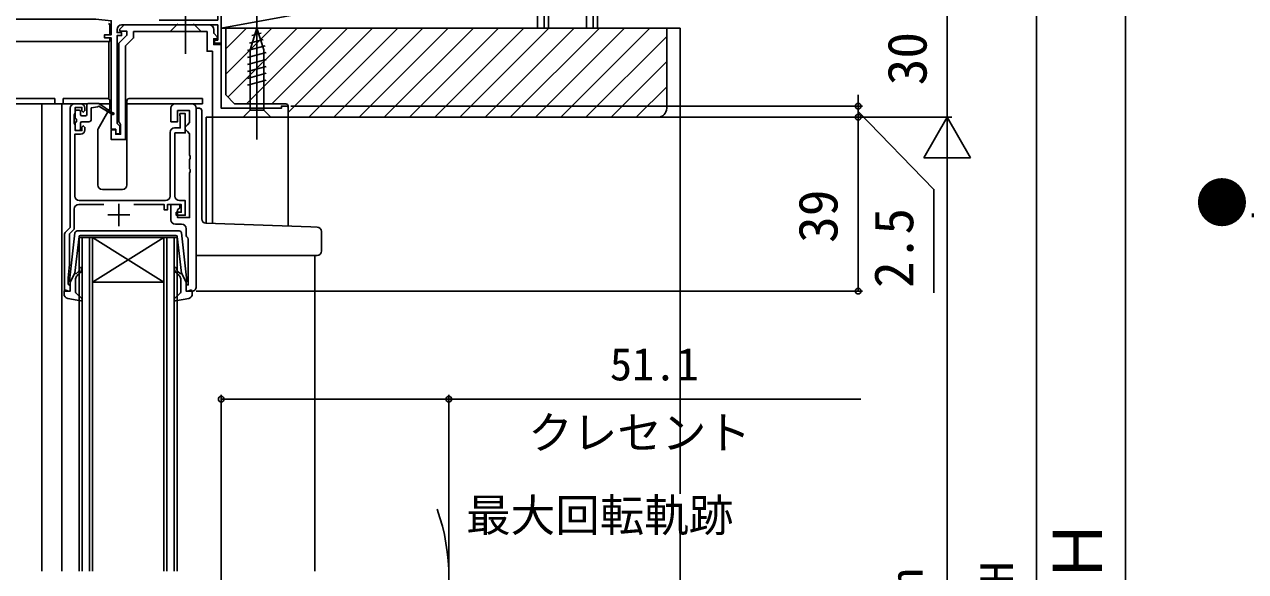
# Model space of a CAD drawing. Units: millimetres, scale not verified. Extents: x -525 to 525, y -783 to 778.
# Drawn here: x -129.5 to 144.7, y 127.4 to 250.1 of the extents above; entities that cross this region are included whole.
import ezdxf
from ezdxf.enums import TextEntityAlignment as Align

# ---------------------------------------------------------------- set-up
doc = ezdxf.new("R2010")
doc.units = ezdxf.units.MM
doc.header["$LTSCALE"] = 4
for name, color, linetype in [('0-1_USER1', 3, 'Continuous'), ('0-2_YKK_11', 7, 'Continuous'), ('0-4_YKK_12', 2, 'Continuous'), ('0-5_YKK_13', 4, 'Continuous'), ('0-7_YKK_D', 6, 'Continuous'), ('0-9_YSS_K', 3, 'Continuous'), ('0-A_YSS_KE', 3, 'Continuous')]:
    doc.layers.add(name, color=color, linetype=linetype)
doc.styles.add('ＭＳ ゴシック', font='')
doc.styles.get('ＭＳ ゴシック').set_extended_font_data('MS Gothic')

msp = doc.modelspace()

# ---------------------------------------------------------------- linework, layer by layer
at = {"layer": '0-2_YKK_11'}
for p, q in [((-118.2, 232.3), (-116.9, 232.3)), ((-91.9, 232.3), (-95.6, 232.3)), ((-90.9, 191.3), (-90.9, 231.3)), ((-96.8, 211.6), (-96.8, 225.9)), ((-111.698, 209.7), (-117.3, 209.7)), ((-117.2, 210.6), (-97.8, 210.6)), ((-108.3, 209.9), (-108.3, 204.9)), ((-110.8, 207.4), (-105.8, 207.4)), ((-95.6, 205.3), (-94.2, 205.3)), ((-93.2, 204.3), (-93.2, 203))]:
    msp.add_line(p, q, dxfattribs=at)
for points in [[(-99.275, 251.1), (-86.1, 251.1), (-86.1, 258.6), (-87.3, 258.6), (-87.3, 259.3), (-85.3, 259.3), (-85.3, 245.9), (-86.8, 245.9), (-86.8, 246.6), (-86.1, 246.6), (-86.1, 250), (-107.7, 250)], [(-108.7, 249), (-108.7, 248.3), (-107.7, 248.3), (-107.7, 247.6), (-108.7, 247.6), (-108.7, 227.9), (-108.4, 227.6), (-108.1, 227.3), (-108.1, 225.6), (-109, 225.6), (-109, 226.6), (-110, 226.6), (-110, 247.1), (-111.5, 247.1), (-111.5, 247.8), (-110, 247.8), (-110, 250.936), (-113.463, 251.3), (-149.7, 251.3)], [(-106.8, 245.279), (-106.8, 224.3), (-110, 224.3), (-110, 226.5), (-109, 226.5), (-109, 225.5), (-107.9, 225.5), (-107.9, 227.7), (-108.1, 227.983), (-108.3, 228.266), (-108.3, 245.9), (-106.5, 247.7), (-106.5, 248.6), (-107.976, 248.6), (-108.136, 248.988), (-107.124, 250), (-88, 250)], [(-87, 249), (-87, 248.124), (-86.163, 247.288), (-86.324, 246.9), (-87, 246.9), (-87, 245.6), (-85.3, 245.6), (-85.3, 231.3), (-71.8, 231.3), (-71.8, 231.8), (-70.3, 231.8), (-70.3, 229.3), (-87.3, 229.3), (-87.3, 244.1), (-88.5, 244.1), (-88.5, 248.5), (-105, 248.5), (-105, 247.079), (-106.8, 245.279)], [(-120.207, 203.593), (-119.2, 204.6), (-119.2, 231.3)], [(-115.9, 231.3), (-115.9, 230.8), (-116.3, 230.4), (-116.6, 230.7), (-116.6, 231.5), (-118.1, 231.5), (-118.1, 230.3), (-118.2, 230.076), (-118.3, 229.853), (-118.3, 227.947), (-118.2, 227.724), (-118.1, 227.5), (-118.1, 226.3), (-116.6, 226.3), (-116.6, 227.1), (-116.3, 227.4), (-115.9, 227), (-115.9, 226.5)], [(-96.6, 231.3), (-96.6, 228.3), (-95.1, 228.3), (-95.1, 230.8), (-92.4, 230.8), (-92.4, 228.1), (-92.9, 227.6), (-93.4, 227.1), (-93.4, 226.6), (-92.9, 226.1), (-92.4, 225.6), (-92.4, 220.758), (-92.28, 220.575), (-92.28, 220.025), (-92.4, 219.842), (-92.4, 217.758), (-92.28, 217.575), (-92.28, 217.025), (-92.4, 216.842), (-92.4, 206.8), (-95.1, 206.8), (-95.1, 208.5), (-94.6, 209), (-94.6, 209.7), (-96.6, 209.7), (-96.6, 206.3)], [(-95.8, 226.9), (-94.5, 226.9), (-94.5, 229.368), (-94.55, 229.534), (-94.6, 229.7), (-94.6, 230.1), (-93.4, 230.1), (-93.4, 225.8), (-95.7, 225.8), (-95.7, 211.6)], [(-116.9, 225.5), (-118.2, 225.5), (-118.2, 211.6)], [(-118.3, 208.7), (-118.3, 204.227), (-119.4, 203.127), (-119.4, 196.3), (-119.7, 193.3), (-119.7, 191.9), (-119.5, 191.7), (-119.2, 191.4), (-119.2, 190.3), (-120.5, 190.3), (-120.5, 202.886)], [(-94.7, 210.6), (-93.4, 210.6), (-93.4, 207.3), (-95.4, 207.3), (-95.4, 208), (-94.3, 208), (-94.3, 209.7), (-97.4, 209.7), (-97.4, 208.5), (-98.1, 208.5), (-98.1, 209.7), (-104.901, 209.7)], [(-92.815, 202.212), (-92.7, 201.975), (-92.7, 191.7), (-93.2, 191.7), (-93.2, 190.3), (-91.9, 190.3)]]:
    msp.add_lwpolyline(points, dxfattribs=at)
for centre, start, end in [((-107.7, 249), 90.00001, 179.99999), ((-88, 249), 0.00001, 89.99999), ((-118.2, 231.3), 90.00001, 179.99999), ((-116.9, 231.3), 0.00001, 89.99999), ((-95.6, 231.3), 90.00001, 179.99999), ((-91.9, 231.3), 0.00001, 89.99999), ((-116.9, 226.5), 270.00001, 359.99999), ((-95.8, 225.9), 90.00001, 179.99999), ((-117.2, 211.6), 180.00001, 269.99999), ((-97.8, 211.6), 270.00001, 359.99999), ((-94.7, 211.6), 180.00001, 269.99999), ((-117.3, 208.7), 90.00001, 179.99999), ((-95.6, 206.3), 180.00001, 269.99999), ((-119.5, 202.886), 135.00003, 180.00002), ((-94.2, 204.3), 0.00001, 89.99999), ((-92.2, 203), 179.99996, 232.02012), ((-91.9, 191.3), 269.99998, 0.00002)]:
    msp.add_arc(centre, 1, start, end, dxfattribs=at)
at = {"layer": '0-4_YKK_12'}
for p, q in [((-85.3, 259.3), (-85.3, 231.6)), ((-125.6, 232.3), (-125.6, 127.509)), ((-116.9, 232.3), (-125.6, 232.3)), ((-121.1, 232.3), (-121.1, 127.509)), ((-88.7, 229.3), (-88.7, 205.505)), ((-88.7, 229.3), (-70.3, 229.3)), ((-87.3, 229.3), (-87.3, 205.456)), ((-70.3, 229.3), (-70.3, 204.862)), ((-116.5, 202.3), (-116.5, 127.509)), ((-114.9, 127.509), (-114.9, 202.3)), ((-114.2, 202.3), (-114.2, 127.509)), ((-98.2, 202.3), (-114.2, 202.3)), ((-98.2, 202.3), (-114.2, 192.3)), ((-114.2, 202.3), (-98.2, 192.3)), ((-97.5, 202.3), (-97.5, 127.509)), ((-95.9, 127.509), (-95.9, 202.3)), ((-95.2, 202.3), (-95.2, 127.509)), ((-64.3, 198.3), (-64.3, 127.509)), ((-98.2, 192.3), (-114.2, 192.3))]:
    msp.add_line(p, q, dxfattribs=at)
for points in [[(-117.2, 127.509), (-117.2, 202.3), (-114.2, 202.3)], [(-98.2, 127.509), (-98.2, 202.3), (-95.2, 202.3)]]:
    msp.add_lwpolyline(points, dxfattribs=at)
msp.add_arc((-80.26, 126.061), 46.06, 340.48575, 19.38343, dxfattribs=at)
at = {"layer": '0-5_YKK_13'}
for p, q in [((-93.299, 243.5), (-93.299, 293.5)), ((-77.3, 224.3), (-77.3, 254.3)), ((-110.35, 247.8), (-110.35, 250.019)), ((-96.799, 248.5), (-95.049, 250.25)), ((-89.799, 248.5), (-91.549, 250.25)), ((-110.35, 246.304), (-110.35, 247.1)), ((-96.799, 248.5), (-89.799, 248.5)), ((-77.3, 249.3), (-78.85, 244.384)), ((-76.361, 248.153), (-78.411, 247.604)), ((-77.3, 249.3), (-75.75, 244.384)), ((-110.35, 246.304), (-146.424, 246.304)), ((-110.55, 246.069), (-110.55, 246.304)), ((-110.55, 243.004), (-110.55, 246.069)), ((-75.458, 245.289), (-79.4, 244.233)), ((-75.91, 246.721), (-78.946, 245.908)), ((-78.85, 244.384), (-78.85, 230.85)), ((-75.75, 230.85), (-75.75, 244.384)), ((-110.55, 233.436), (-110.55, 243.004)), ((-75.2, 243.806), (-79.4, 242.68)), ((-75.2, 242.253), (-79.4, 241.127)), ((-75.2, 240.7), (-79.4, 239.574)), ((-75.2, 239.147), (-79.4, 238.022)), ((-75.2, 237.594), (-79.4, 236.469)), ((-133.896, 233.5), (-122.696, 233.5)), ((-122.696, 233.5), (-122.696, 232.3)), ((-120.796, 233.5), (-120.796, 232.3)), ((-120.796, 233.5), (-118.096, 233.5)), ((-118.096, 233.5), (-115.996, 233.5)), ((-110.796, 233.5), (-115.996, 233.5)), ((-92.896, 233.5), (-105.996, 233.5)), ((-92.896, 233.5), (-89.496, 233.5)), ((-89.496, 233.5), (-89.496, 232.3)), ((-147.496, 232.3), (-122.696, 232.3)), ((-120.796, 232.3), (-115.418, 232.3)), ((-118.097, 229.201), (-118.097, 230.601)), ((-117.797, 230.901), (-117.197, 230.901)), ((-116.897, 229.901), (-116.897, 230.601)), ((-115.497, 232.098), (-115.497, 229.901)), ((-115.197, 232.398), (-112.798, 232.398)), ((-112.998, 231.598), (-114.497, 231.398)), ((-114.497, 228.801), (-114.497, 231.398)), ((-112.956, 226.67), (-110.733, 230.521)), ((-109.699, 230.271), (-112.798, 232.398)), ((-112.657, 232.3), (-110.296, 232.3)), ((-112.598, 231.598), (-109.699, 229.924)), ((-110.543, 230.85), (-110.336, 231.207)), ((-110.296, 231.357), (-110.296, 233)), ((-106.496, 233), (-106.496, 214.1)), ((-106.496, 232.3), (-89.496, 232.3)), ((-90.9, 231.3), (-90.201, 231.3)), ((-89.701, 206.505), (-89.701, 230.8)), ((-80.4, 229.3), (-78.85, 230.85)), ((-78.85, 230.85), (-75.75, 230.85)), ((-74.2, 229.3), (-75.75, 230.85)), ((-118.097, 226.601), (-118.097, 228.001)), ((-117.797, 228.901), (-117.797, 228.301)), ((-116.897, 226.601), (-116.897, 228.001)), ((-116.597, 229.601), (-115.797, 229.601)), ((-116.597, 228.301), (-114.997, 228.301)), ((-80.4, 229.3), (-74.2, 229.3)), ((-117.197, 226.301), (-117.797, 226.301)), ((-112.996, 214.1), (-112.996, 226.52)), ((-90.901, 214.127), (-90.901, 199.3)), ((-107.496, 213.1), (-111.996, 213.1)), ((-118.151, 203.353), (-119.398, 192.613)), ((-94.745, 203.795), (-117.655, 203.795)), ((-94.249, 203.353), (-93.002, 192.613)), ((-65.214, 204.685), (-88.736, 205.506)), ((-63.766, 204.634), (-65.214, 204.685)), ((-62.801, 199.3), (-62.801, 203.635)), ((-117.231, 202.53), (-118.187, 194.295)), ((-116.933, 202.795), (-106.2, 202.795)), ((-95.467, 202.795), (-106.2, 202.795)), ((-95.169, 202.53), (-94.213, 194.295)), ((-90.901, 199.3), (-90.901, 198.3)), ((-90.901, 198.3), (-65.249, 198.3)), ((-65.249, 198.3), (-63.801, 198.3)), ((-119.2, 192.295), (-118.187, 194.295)), ((-119.2, 192.295), (-119.2, 190.595)), ((-118, 193.029), (-118, 190.028)), ((-117.84, 194.282), (-117.457, 194.604)), ((-117.136, 194.221), (-117.643, 193.795)), ((-95.264, 194.221), (-94.757, 193.795)), ((-94.559, 194.282), (-94.943, 194.604)), ((-94.4, 193.029), (-94.4, 190.028)), ((-93.2, 192.295), (-94.213, 194.295)), ((-93.2, 192.295), (-93.2, 190.595)), ((-120.6, 189.627), (-120.6, 190.195)), ((-119.58, 190.306), (-120.219, 190.484)), ((-117.902, 189.806), (-116.598, 188.617)), ((-94.498, 189.806), (-95.802, 188.617)), ((-92.819, 190.306), (-92.18, 190.484)), ((-91.8, 189.627), (-91.8, 190.195)), ((-119.782, 188.644), (-116.855, 188.1)), ((-92.617, 188.644), (-95.545, 188.1))]:
    msp.add_line(p, q, dxfattribs=at)
for centre, radius, start, end in [((-110.65, 250.019), 0.3, 0, 86.98721), ((-110.796, 233), 0.5, 0, 90), ((-105.996, 233), 0.5, 90, 180), ((-117.797, 230.601), 0.3, 90, 180), ((-117.197, 230.601), 0.3, 0, 90), ((-115.197, 232.098), 0.3, 90, 180), ((-112.798, 231.598), 0.2, 0, 180), ((-110.596, 231.357), 0.3, 330, 0), ((-109.599, 230.098), 0.2, 240.01406, 120.01406), ((-90.201, 230.8), 0.5, 0, 90), ((-117.797, 229.201), 0.3, 180, 270), ((-117.797, 228.001), 0.3, 90, 180), ((-116.597, 229.901), 0.3, 180, 270), ((-116.597, 228.001), 0.3, 90, 180), ((-115.797, 229.901), 0.3, 270, 0), ((-114.997, 228.801), 0.5, 270, 0), ((-117.797, 226.601), 0.3, 180, 270), ((-117.197, 226.601), 0.3, 270, 0), ((-112.696, 226.52), 0.3, 150, 180), ((-111.996, 214.1), 1, 180, 270), ((-107.496, 214.1), 1, 270, 0), ((-88.701, 206.505), 1, 180, 268), ((-117.655, 203.295), 0.5, 90, 173.37911), ((-94.745, 203.295), 0.5, 6.62089, 90), ((-63.801, 203.635), 1, 0, 88), ((-116.933, 202.495), 0.3, 90, 173.37911), ((-95.467, 202.495), 0.3, 6.62089, 90), ((-63.801, 199.3), 1, 270, 0), ((-118.1, 195.37), 1, 310.00001, 0), ((-118.1, 195.37), 1.5, 310.00001, 0), ((-116.85, 195.37), 0.25, 0, 180), ((-95.55, 195.37), 0.25, 0, 180), ((-94.3, 195.37), 1.5, 180, 229.99999), ((-94.3, 195.37), 1, 180, 229.99999), ((-119.1, 192.578), 0.3, 173.37911, 250.52878), ((-117.969, 194.435), 0.2, 173.37911, 310.00001), ((-117, 193.029), 1, 130.00001, 180), ((-95.4, 193.029), 1, 360, 49.99999), ((-94.431, 194.435), 0.2, 229.99999, 6.62089), ((-93.3, 192.578), 0.3, 289.47122, 6.62089), ((-120.3, 190.195), 0.3, 74.43464, 180), ((-119.6, 189.627), 1, 180, 259.48786), ((-119.5, 190.595), 0.3, 254.43464, 0), ((-117.7, 190.028), 0.3, 180, 227.64469), ((-94.7, 190.028), 0.3, 312.35531, 360), ((-92.9, 190.595), 0.3, 180, 285.56536), ((-92.8, 189.627), 1, 280.51214, 0), ((-92.1, 190.195), 0.3, 0, 105.56536), ((-116.8, 188.395), 0.3, 259.48786, 47.64469), ((-95.6, 188.395), 0.3, 132.35531, 280.51214)]:
    msp.add_arc(centre, radius, start, end, dxfattribs=at)
at = {"layer": '0-7_YKK_D'}
for p, q in [((117.698, 262.3), (117.698, 244.114)), ((77.698, 259.3), (77.698, 229.3)), ((97.698, 259.3), (97.698, 241.114)), ((117.698, 251.8), (117.698, -12.2)), ((97.698, 248.8), (97.698, -12.2)), ((57.698, 231.8), (57.698, 234.35)), ((-69.7, 231.8), (58.698, 231.8)), ((57.698, 229.3), (57.698, 231.8)), ((57.698, 229.3), (57.698, 231.8)), ((-69.6, 229.3), (58.698, 229.3)), ((-69.3, 229.3), (78.698, 229.3)), ((57.698, 190.3), (57.698, 229.3)), ((57.698, 229.3), (57.698, 226.75)), ((77.698, 229.3), (72.448, 220.207)), ((77.698, 229.3), (82.948, 220.207)), ((77.698, 229.3), (77.698, 211.113)), ((72.448, 220.207), (82.948, 220.207)), ((77.698, 218.8), (77.698, 2.8)), ((-90.9, 190.3), (58.698, 190.3)), ((-85.3, 16.5), (-85.3, 167.061)), ((-34.2, 127.009), (-34.2, 167.061))]:
    msp.add_line(p, q, dxfattribs=at)
for points in [[(57.698, 230.55), (74.698, 213.113), (74.698, 189.886)], [(-85.3, 166.061), (-34.2, 166.061), (58.316, 166.061)]]:
    msp.add_lwpolyline(points, dxfattribs=at)
for centre in [(57.698, 231.8), (57.698, 229.3), (57.698, 229.3), (57.698, 190.3), (-85.3, 166.061), (-34.2, 166.061)]:
    msp.add_circle(centre, 0.637, dxfattribs=at)
at = {"layer": '0-9_YSS_K'}
for p, q in [((-12.8, 249.3), (-12.8, 579.301)), ((-3.3, 249.3), (-3.3, 579.301)), ((-0.8, 249.3), (-0.8, 579.301)), ((-85.301, 247.299), (-85.301, 262.299)), ((-85.301, 249.299), (-15.301, 249.299)), ((-84.301, 244.608), (-79.61, 249.299)), ((-84.127, 239.125), (-73.953, 249.299)), ((-83.798, 233.798), (-68.296, 249.299)), ((-79.639, 232.299), (-62.639, 249.299)), ((-73.983, 232.299), (-56.983, 249.299)), ((-70.301, 230.324), (-51.326, 249.299)), ((-65.669, 229.299), (-45.669, 249.299)), ((-60.012, 229.299), (-40.012, 249.299)), ((-54.355, 229.299), (-34.355, 249.299)), ((-48.698, 229.299), (-28.698, 249.299)), ((-43.041, 229.299), (-23.041, 249.299)), ((-37.385, 229.299), (-17.385, 249.299)), ((-31.728, 229.299), (-11.728, 249.299)), ((-26.071, 229.299), (-6.071, 249.299)), ((-20.414, 229.299), (-0.414, 249.299)), ((-14.757, 229.299), (5.243, 249.299)), ((-9.1, 229.299), (10.9, 249.299)), ((-3.443, 229.299), (14.699, 247.441)), ((14.699, 249.299), (17.699, 249.299)), ((17.699, 249.299), (17.699, 144.8)), ((2.213, 229.299), (14.699, 241.784)), ((7.87, 229.299), (14.699, 236.128)), ((17.699, 139.8), (17.699, -7.7))]:
    msp.add_line(p, q, dxfattribs=at)
msp.add_lwpolyline([(-14.301, 249.299), (-14.301, 262.299), (-85.301, 249.299)], dxfattribs=at)
at = {"layer": '0-A_YSS_KE'}
for p, q in [((-14.3, 579.301), (-14.3, 249.3)), ((-11.8, 249.3), (-11.8, 579.301)), ((-1.8, 579.301), (-1.8, 249.3)), ((-84.3, 234.3), (-84.3, 249.3)), ((-84.3, 249.3), (14.7, 249.3)), ((-1.8, 249.3), (-14.3, 249.3)), ((14.7, 249.3), (14.7, 231.3)), ((-82.3, 232.3), (-84.3, 234.3)), ((-70.8, 232.3), (-82.3, 232.3)), ((-70.3, 229.3), (-70.3, 231.8)), ((12.7, 229.3), (-70.3, 229.3))]:
    msp.add_line(p, q, dxfattribs=at)
for centre, radius, start, end in [((-70.8, 231.8), 0.5, 0, 90), ((-70.6, 231.5), 0.3, 0, 90), ((12.7, 231.3), 2, 270, 0)]:
    msp.add_arc(centre, radius, start, end, dxfattribs=at)

# ---------------------------------------------------------------- texts
at = {"layer": '0-1_USER1', "style": 'ＭＳ ゴシック'}
msp.add_text('●単純段差下枠仕様の場合', height=8.798, dxfattribs=at).set_placement((133.364, 203.05), align=Align.BOTTOM_LEFT)
at = {"layer": '0-7_YKK_D', "style": 'ＭＳ ゴシック'}
for s, height, p in [('30', 8.798, (75.698, 236.455)), ('39', 8.798, (55.698, 201.107)), ('2.5', 8.798, (72.698, 191)), ('ＲＯＨ', 11, (115.698, 94.488)), ('サッシH', 7.331, (94.676, 94.578)), ('内法基準寸法h', 7.331, (74.335, 63.13))]:
    msp.add_text(s, height=height, rotation=90, dxfattribs=at).set_placement(p, align=Align.BOTTOM_LEFT)
for s, p in [('51.1', (1.941, 168.061)), ('クレセント', (-16.383, 152.698)), ('最大回転軌跡', (-30.332, 134.156))]:
    msp.add_text(s, height=7.331, dxfattribs=at).set_placement(p, align=Align.BOTTOM_LEFT)

doc.saveas('drawing.dxf')
